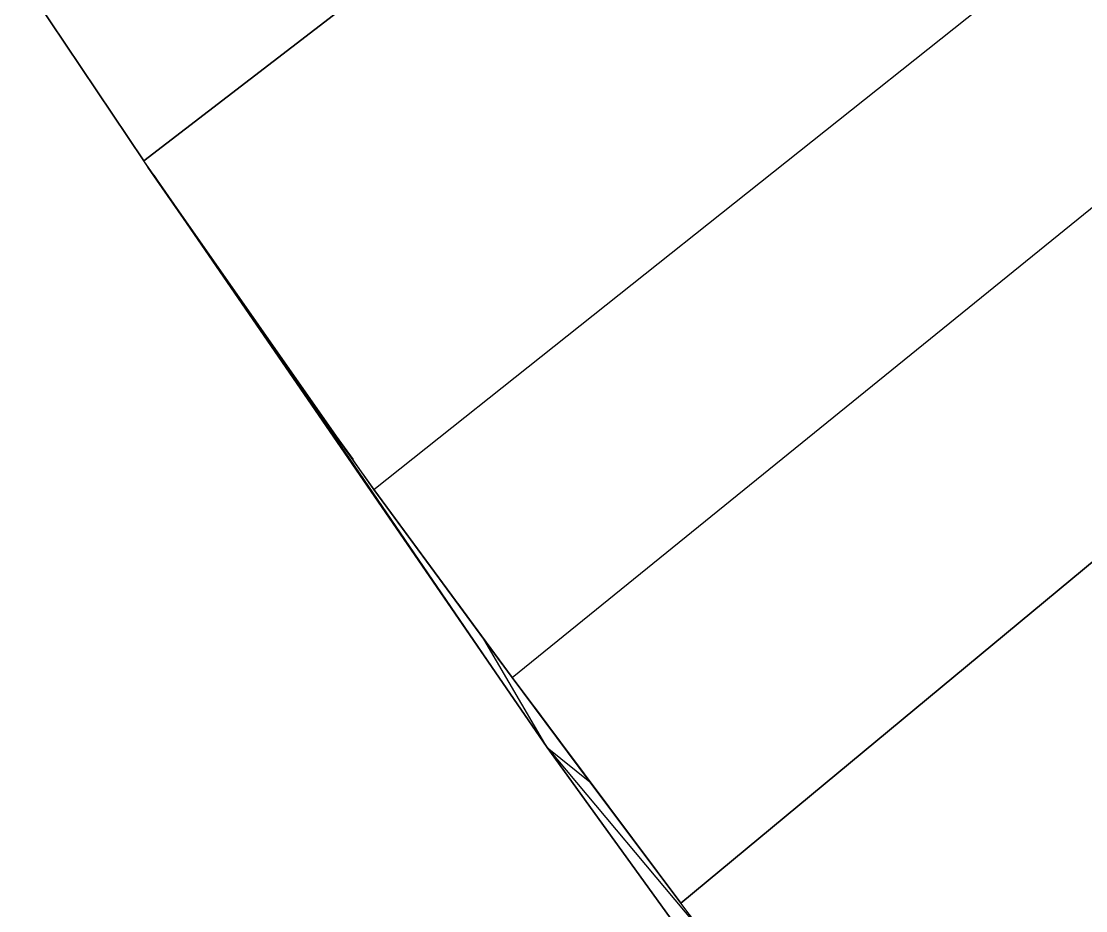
# Model space of a CAD drawing. Header units: inches. Extents: x 0 to 594, y -420 to 0.
# Drawn here: x 289.3452 to 289.4987, y -309.1356 to -309.0074 of the extents above; entities that cross this region are included whole.
import ezdxf

# ---------------------------------------------------------------- set-up
doc = ezdxf.new("R2010")
doc.units = ezdxf.units.IN
doc.header["$MEASUREMENT"] = 0

msp = doc.modelspace()

# ---------------------------------------------------------------- linework, layer by layer
at = {"color": 18, "true_color": 0x000000}
for p, q in [((289.36284, -309.02755), (292.23124, -306.82052)), ((292.23124, -306.82052), (289.36284, -309.02755)), ((289.39603, -309.07491), (292.23124, -306.82052)), ((289.39603, -309.07491), (292.23124, -306.82052)), ((289.41594, -309.10202), (292.23124, -306.82052)), ((289.41594, -309.10202), (292.23124, -306.82052)), ((289.44029, -309.13455), (292.23124, -306.82052)), ((292.23124, -306.82052), (289.44029, -309.13455)), ((289.36284, -309.02755), (289.34518, -309.00119)), ((289.34518, -309.00119), (289.36284, -309.02755)), ((289.36475, -309.0303), (289.36284, -309.02755)), ((289.36475, -309.0303), (289.36284, -309.02755)), ((289.36472, -309.03032), (289.36284, -309.02755)), ((289.38668, -309.0619), (289.36284, -309.02755)), ((289.36472, -309.03032), (289.36284, -309.02755)), ((289.39603, -309.07491), (289.36284, -309.02755)), ((289.38668, -309.0619), (289.36284, -309.02755)), ((289.39603, -309.07491), (289.36284, -309.02755)), ((289.36472, -309.03032), (289.36336, -309.02829)), ((289.36472, -309.03032), (289.36336, -309.02829)), ((289.36345, -309.02843), (289.36472, -309.03032)), ((289.36472, -309.03032), (289.36345, -309.02843)), ((289.36472, -309.03032), (289.36345, -309.02843)), ((289.36472, -309.03032), (289.36345, -309.02843)), ((289.36472, -309.03032), (289.36345, -309.02843)), ((289.36472, -309.03032), (289.36345, -309.02843)), ((289.36472, -309.03032), (289.36345, -309.02843)), ((289.36472, -309.03032), (289.36345, -309.02843)), ((289.36472, -309.03032), (289.36345, -309.02843)), ((289.36472, -309.03032), (289.36345, -309.02843)), ((289.36472, -309.03032), (289.36345, -309.02843)), ((289.36472, -309.03032), (289.36345, -309.02843)), ((289.36472, -309.03032), (289.36345, -309.02843)), ((289.36472, -309.03032), (289.36345, -309.02843)), ((289.36472, -309.03032), (289.36345, -309.02843)), ((289.36472, -309.03032), (289.36345, -309.02843)), ((289.36472, -309.03032), (289.36345, -309.02843)), ((289.36472, -309.03032), (289.36345, -309.02843)), ((289.36345, -309.02843), (289.36472, -309.03032)), ((289.36472, -309.03032), (289.36345, -309.02843)), ((289.36472, -309.03032), (289.36345, -309.02843)), ((289.36472, -309.03032), (289.36345, -309.02843)), ((289.36472, -309.03032), (289.36345, -309.02843)), ((289.36472, -309.03032), (289.36345, -309.02843)), ((289.36472, -309.03032), (289.36345, -309.02843)), ((289.36472, -309.03032), (289.36345, -309.02843)), ((289.36472, -309.03032), (289.36345, -309.02843)), ((289.36472, -309.03032), (289.36345, -309.02843)), ((289.36472, -309.03032), (289.36345, -309.02843)), ((289.36472, -309.03032), (289.36345, -309.02843)), ((289.36472, -309.03032), (289.36345, -309.02843)), ((289.36472, -309.03032), (289.36345, -309.02843)), ((289.36472, -309.03032), (289.36345, -309.02843)), ((289.36472, -309.03032), (289.36345, -309.02843)), ((289.36472, -309.03032), (289.36345, -309.02843)), ((289.36472, -309.03032), (289.36345, -309.02843)), ((289.36472, -309.03032), (289.36345, -309.02843)), ((289.36472, -309.03032), (289.36345, -309.02843)), ((289.36472, -309.03032), (289.36345, -309.02843)), ((289.36472, -309.03032), (289.36345, -309.02843)), ((289.36472, -309.03032), (289.36345, -309.02843)), ((289.36472, -309.03032), (289.36345, -309.02843)), ((289.36472, -309.03032), (289.36345, -309.02843)), ((289.36472, -309.03032), (289.36345, -309.02843)), ((289.36472, -309.03032), (289.36345, -309.02843)), ((289.36472, -309.03032), (289.36345, -309.02843)), ((289.36472, -309.03032), (289.36345, -309.02843)), ((289.36472, -309.03032), (289.36345, -309.02843)), ((289.36345, -309.02843), (289.36472, -309.03032)), ((289.36472, -309.03032), (289.36345, -309.02843)), ((289.36472, -309.03032), (289.36345, -309.02843)), ((289.36472, -309.03032), (289.36345, -309.02843)), ((289.36472, -309.03032), (289.36345, -309.02843)), ((289.36472, -309.03032), (289.36345, -309.02843)), ((289.36472, -309.03032), (289.36345, -309.02843)), ((289.36472, -309.03032), (289.36345, -309.02843)), ((289.36472, -309.03032), (289.36345, -309.02843)), ((289.36472, -309.03032), (289.36345, -309.02843)), ((289.36472, -309.03032), (289.36345, -309.02843)), ((289.36472, -309.03032), (289.36345, -309.02843)), ((289.36472, -309.03032), (289.36345, -309.02843)), ((289.36472, -309.03032), (289.36345, -309.02843)), ((289.36472, -309.03032), (289.36345, -309.02843)), ((289.36472, -309.03032), (289.36345, -309.02843)), ((289.36472, -309.03032), (289.36345, -309.02843)), ((289.36472, -309.03032), (289.36345, -309.02843)), ((289.36472, -309.03032), (289.36345, -309.02843)), ((289.36472, -309.03032), (289.36345, -309.02843)), ((289.36472, -309.03032), (289.36345, -309.02843)), ((289.36472, -309.03032), (289.36345, -309.02843)), ((289.36472, -309.03032), (289.36345, -309.02843)), ((289.36472, -309.03032), (289.36345, -309.02843)), ((289.36472, -309.03032), (289.36345, -309.02843)), ((289.36472, -309.03032), (289.36345, -309.02843)), ((289.36472, -309.03032), (289.36345, -309.02843)), ((289.36472, -309.03032), (289.36345, -309.02843)), ((289.36472, -309.03032), (289.36345, -309.02843)), ((289.36472, -309.03032), (289.36345, -309.02843)), ((289.36345, -309.02843), (289.36472, -309.03032)), ((289.36472, -309.03032), (289.36345, -309.02843)), ((289.36472, -309.03032), (289.36345, -309.02843)), ((289.36472, -309.03032), (289.36345, -309.02843)), ((289.36472, -309.03032), (289.36345, -309.02843)), ((289.36472, -309.03032), (289.36345, -309.02843)), ((289.36472, -309.03032), (289.36345, -309.02843)), ((289.36472, -309.03032), (289.36345, -309.02843)), ((289.36472, -309.03032), (289.36345, -309.02843)), ((289.36472, -309.03032), (289.36345, -309.02843)), ((289.36472, -309.03032), (289.36345, -309.02843)), ((289.36472, -309.03032), (289.36345, -309.02843)), ((289.36472, -309.03032), (289.36345, -309.02843)), ((289.36472, -309.03032), (289.36345, -309.02843)), ((289.36472, -309.03032), (289.36345, -309.02843)), ((289.36472, -309.03032), (289.36345, -309.02843)), ((289.36472, -309.03032), (289.36345, -309.02843)), ((289.36472, -309.03032), (289.36345, -309.02843)), ((289.36472, -309.03032), (289.36345, -309.02843)), ((289.36472, -309.03032), (289.36345, -309.02843)), ((289.36472, -309.03032), (289.36345, -309.02843)), ((289.36472, -309.03032), (289.36345, -309.02843)), ((289.36472, -309.03032), (289.36345, -309.02843)), ((289.36472, -309.03032), (289.36345, -309.02843)), ((289.36472, -309.03032), (289.36345, -309.02843)), ((289.36472, -309.03032), (289.36345, -309.02843)), ((289.36472, -309.03032), (289.36345, -309.02843)), ((289.36472, -309.03032), (289.36345, -309.02843)), ((289.36472, -309.03032), (289.36345, -309.02843)), ((289.36472, -309.03032), (289.36345, -309.02843)), ((289.36475, -309.0303), (289.36424, -309.02955)), ((289.36475, -309.0303), (289.36424, -309.02955)), ((289.36475, -309.0303), (289.36428, -309.02961)), ((289.36475, -309.0303), (289.36428, -309.02961)), ((289.36428, -309.02961), (289.36475, -309.0303)), ((289.36428, -309.02961), (289.36475, -309.0303)), ((289.36475, -309.0303), (289.36428, -309.02961)), ((289.36475, -309.0303), (289.36428, -309.02961)), ((289.36428, -309.02961), (289.36475, -309.0303)), ((289.36428, -309.02961), (289.36475, -309.0303)), ((289.36475, -309.0303), (289.36428, -309.02961)), ((289.36475, -309.0303), (289.36428, -309.02961)), ((289.36428, -309.02961), (289.36475, -309.0303)), ((289.36428, -309.02961), (289.36475, -309.0303)), ((289.36475, -309.0303), (289.36428, -309.02961)), ((289.36475, -309.0303), (289.36428, -309.02961)), ((289.36475, -309.0303), (289.36437, -309.02973)), ((289.36475, -309.0303), (289.36437, -309.02973)), ((289.36475, -309.0303), (289.36437, -309.02973)), ((289.36437, -309.02973), (289.36475, -309.0303)), ((289.36475, -309.0303), (289.36472, -309.03032)), ((289.36475, -309.0303), (289.36472, -309.03032)), ((289.36472, -309.03032), (289.36475, -309.0303)), ((289.36472, -309.03032), (289.36475, -309.0303)), ((289.36475, -309.0303), (289.36472, -309.03032)), ((289.36475, -309.0303), (289.36472, -309.03032)), ((289.36472, -309.03032), (289.36475, -309.0303)), ((289.36472, -309.03032), (289.36475, -309.0303)), ((289.36475, -309.0303), (289.36472, -309.03032)), ((289.36475, -309.0303), (289.36472, -309.03032)), ((289.36472, -309.03032), (289.36475, -309.0303)), ((289.36472, -309.03032), (289.36475, -309.0303)), ((289.36475, -309.0303), (289.36472, -309.03032)), ((289.36475, -309.0303), (289.36472, -309.03032)), ((289.36472, -309.03032), (289.38668, -309.0619)), ((289.38668, -309.0619), (289.36472, -309.03032)), ((289.38668, -309.0619), (289.36472, -309.03032)), ((289.36472, -309.03032), (289.38668, -309.0619)), ((289.36472, -309.03032), (289.38668, -309.0619)), ((289.38668, -309.0619), (289.36472, -309.03032)), ((289.36472, -309.03032), (289.38668, -309.0619)), ((289.36472, -309.03032), (289.38668, -309.0619)), ((289.38668, -309.0619), (289.36472, -309.03032)), ((289.36472, -309.03032), (289.38668, -309.0619)), ((289.36472, -309.03032), (289.38668, -309.0619)), ((289.36472, -309.03032), (289.38668, -309.0619)), ((289.38668, -309.0619), (289.36472, -309.03032)), ((289.38668, -309.0619), (289.36472, -309.03032)), ((289.38668, -309.0619), (289.36472, -309.03032)), ((289.36472, -309.03032), (289.38668, -309.0619)), ((289.38668, -309.0619), (289.36472, -309.03032)), ((289.38668, -309.0619), (289.36472, -309.03032)), ((289.36472, -309.03032), (289.36836, -309.03556)), ((289.36472, -309.03032), (289.36836, -309.03556)), ((289.36472, -309.03032), (289.36836, -309.03556)), ((289.36836, -309.03556), (289.36472, -309.03032)), ((289.36836, -309.03556), (289.36472, -309.03032)), ((289.36472, -309.03032), (289.36836, -309.03556)), ((289.36472, -309.03032), (289.36836, -309.03556)), ((289.36472, -309.03032), (289.36836, -309.03556)), ((289.36836, -309.03556), (289.36472, -309.03032)), ((289.36472, -309.03032), (289.36836, -309.03556)), ((289.36472, -309.03032), (289.36836, -309.03556)), ((289.36472, -309.03032), (289.36836, -309.03556)), ((289.36836, -309.03556), (289.36472, -309.03032)), ((289.36836, -309.03556), (289.36472, -309.03032)), ((289.36836, -309.03556), (289.36472, -309.03032)), ((289.36472, -309.03032), (289.36836, -309.03556)), ((289.36836, -309.03556), (289.36472, -309.03032)), ((289.36836, -309.03556), (289.36472, -309.03032)), ((289.36836, -309.03556), (289.36472, -309.03032)), ((289.36472, -309.03032), (289.36836, -309.03556)), ((289.36836, -309.03556), (289.36472, -309.03032)), ((289.36836, -309.03556), (289.36472, -309.03032)), ((289.36836, -309.03556), (289.36472, -309.03032)), ((289.36472, -309.03032), (289.36836, -309.03556)), ((289.36836, -309.03556), (289.36472, -309.03032)), ((289.36836, -309.03556), (289.36472, -309.03032)), ((289.36836, -309.03556), (289.36472, -309.03032)), ((289.36472, -309.03032), (289.36836, -309.03556)), ((289.36836, -309.03556), (289.36472, -309.03032)), ((289.36836, -309.03556), (289.36472, -309.03032)), ((289.36472, -309.03032), (289.36836, -309.03556)), ((289.36472, -309.03032), (289.36836, -309.03556)), ((289.36472, -309.03032), (289.36836, -309.03556)), ((289.36836, -309.03556), (289.36472, -309.03032)), ((289.36836, -309.03556), (289.36472, -309.03032)), ((289.36472, -309.03032), (289.36836, -309.03556)), ((289.36472, -309.03032), (289.36836, -309.03556)), ((289.36472, -309.03032), (289.36836, -309.03556)), ((289.36836, -309.03556), (289.36472, -309.03032)), ((289.36472, -309.03032), (289.36836, -309.03556)), ((289.36472, -309.03032), (289.36836, -309.03556)), ((289.36472, -309.03032), (289.36836, -309.03556)), ((289.36836, -309.03556), (289.36472, -309.03032)), ((289.36836, -309.03556), (289.36472, -309.03032)), ((289.36836, -309.03556), (289.36472, -309.03032)), ((289.36472, -309.03032), (289.36836, -309.03556)), ((289.36836, -309.03556), (289.36472, -309.03032)), ((289.36836, -309.03556), (289.36472, -309.03032)), ((289.36836, -309.03556), (289.36472, -309.03032)), ((289.36472, -309.03032), (289.36836, -309.03556)), ((289.36836, -309.03556), (289.36472, -309.03032)), ((289.36836, -309.03556), (289.36472, -309.03032)), ((289.36836, -309.03556), (289.36472, -309.03032)), ((289.36472, -309.03032), (289.36836, -309.03556)), ((289.36836, -309.03556), (289.36472, -309.03032)), ((289.36836, -309.03556), (289.36472, -309.03032)), ((289.36836, -309.03556), (289.36472, -309.03032)), ((289.36472, -309.03032), (289.36836, -309.03556)), ((289.36836, -309.03556), (289.36472, -309.03032)), ((289.36836, -309.03556), (289.36472, -309.03032)), ((289.36472, -309.03032), (289.36836, -309.03556)), ((289.36472, -309.03032), (289.36836, -309.03556)), ((289.36472, -309.03032), (289.36836, -309.03556)), ((289.36836, -309.03556), (289.36472, -309.03032)), ((289.36836, -309.03556), (289.36472, -309.03032)), ((289.36472, -309.03032), (289.36836, -309.03556)), ((289.36472, -309.03032), (289.36836, -309.03556)), ((289.36472, -309.03032), (289.36836, -309.03556)), ((289.36836, -309.03556), (289.36472, -309.03032)), ((289.36472, -309.03032), (289.36836, -309.03556)), ((289.36472, -309.03032), (289.36836, -309.03556)), ((289.36472, -309.03032), (289.36836, -309.03556)), ((289.36836, -309.03556), (289.36472, -309.03032)), ((289.36836, -309.03556), (289.36472, -309.03032)), ((289.36836, -309.03556), (289.36472, -309.03032)), ((289.36472, -309.03032), (289.36836, -309.03556)), ((289.36836, -309.03556), (289.36472, -309.03032)), ((289.36836, -309.03556), (289.36472, -309.03032)), ((289.36836, -309.03556), (289.36472, -309.03032)), ((289.36472, -309.03032), (289.36836, -309.03556)), ((289.36836, -309.03556), (289.36472, -309.03032)), ((289.36836, -309.03556), (289.36472, -309.03032)), ((289.36836, -309.03556), (289.36472, -309.03032)), ((289.36472, -309.03032), (289.36836, -309.03556)), ((289.36836, -309.03556), (289.36472, -309.03032)), ((289.36836, -309.03556), (289.36472, -309.03032)), ((289.36836, -309.03556), (289.36472, -309.03032)), ((289.36472, -309.03032), (289.36836, -309.03556)), ((289.36836, -309.03556), (289.36472, -309.03032)), ((289.36836, -309.03556), (289.36472, -309.03032)), ((289.36475, -309.0303), (289.36473, -309.03024)), ((289.36475, -309.0303), (289.36473, -309.03024)), ((289.36475, -309.0303), (289.36476, -309.03029)), ((289.36475, -309.0303), (289.36476, -309.03029)), ((289.42101, -309.11209), (289.36475, -309.0303)), ((289.36475, -309.0303), (289.38668, -309.0619)), ((289.36475, -309.0303), (289.42101, -309.11209)), ((289.36475, -309.0303), (289.38668, -309.0619)), ((289.42101, -309.11209), (289.36475, -309.0303)), ((289.36475, -309.0303), (289.42101, -309.11209)), ((289.38668, -309.0619), (289.39603, -309.07491)), ((289.38668, -309.0619), (289.39301, -309.0706)), ((289.38668, -309.0619), (289.39603, -309.07491)), ((289.42101, -309.11209), (289.38668, -309.0619)), ((289.39301, -309.0706), (289.38668, -309.0619)), ((289.42101, -309.11209), (289.38668, -309.0619)), ((289.39301, -309.0706), (289.38668, -309.0619)), ((289.39301, -309.0706), (289.38668, -309.0619)), ((289.39301, -309.0706), (289.38668, -309.0619)), ((289.39301, -309.0706), (289.38668, -309.0619)), ((289.39301, -309.0706), (289.38668, -309.0619)), ((289.39301, -309.0706), (289.38668, -309.0619)), ((289.39301, -309.0706), (289.38668, -309.0619)), ((289.39301, -309.0706), (289.38668, -309.0619)), ((289.39301, -309.0706), (289.38668, -309.0619)), ((289.39301, -309.0706), (289.38668, -309.0619)), ((289.39301, -309.0706), (289.38668, -309.0619)), ((289.39301, -309.0706), (289.38668, -309.0619)), ((289.39301, -309.0706), (289.38668, -309.0619)), ((289.39301, -309.0706), (289.38668, -309.0619)), ((289.39301, -309.0706), (289.38668, -309.0619)), ((289.39301, -309.0706), (289.38668, -309.0619)), ((289.41186, -309.09651), (289.39603, -309.07491)), ((289.41594, -309.10202), (289.39603, -309.07491)), ((289.41186, -309.09651), (289.39603, -309.07491)), ((289.39603, -309.07491), (289.41594, -309.10202)), ((289.40811, -309.09136), (289.41186, -309.09651)), ((289.41186, -309.09651), (289.40811, -309.09136)), ((289.41186, -309.09651), (289.40811, -309.09136)), ((289.41186, -309.09651), (289.40811, -309.09136)), ((289.41186, -309.09651), (289.40811, -309.09136)), ((289.41186, -309.09651), (289.40811, -309.09136)), ((289.41186, -309.09651), (289.40811, -309.09136)), ((289.41186, -309.09651), (289.40811, -309.09136)), ((289.41186, -309.09651), (289.40811, -309.09136)), ((289.41186, -309.09651), (289.40811, -309.09136)), ((289.41186, -309.09651), (289.40811, -309.09136)), ((289.41186, -309.09651), (289.40811, -309.09136)), ((289.41186, -309.09651), (289.40811, -309.09136)), ((289.41186, -309.09651), (289.40811, -309.09136)), ((289.41186, -309.09651), (289.40811, -309.09136)), ((289.41186, -309.09651), (289.40811, -309.09136)), ((289.41186, -309.09651), (289.40811, -309.09136)), ((289.41186, -309.09651), (289.40811, -309.09136)), ((289.41186, -309.09651), (289.41594, -309.10202)), ((289.41186, -309.09651), (289.41456, -309.10014)), ((289.41186, -309.09651), (289.41594, -309.10202)), ((289.42101, -309.11209), (289.41186, -309.09651)), ((289.41456, -309.10014), (289.41186, -309.09651)), ((289.42101, -309.11209), (289.41186, -309.09651)), ((289.41456, -309.10014), (289.41186, -309.09651)), ((289.41456, -309.10014), (289.41186, -309.09651)), ((289.41456, -309.10014), (289.41186, -309.09651)), ((289.41456, -309.10014), (289.41186, -309.09651)), ((289.41456, -309.10014), (289.41186, -309.09651)), ((289.41456, -309.10014), (289.41186, -309.09651)), ((289.41456, -309.10014), (289.41186, -309.09651)), ((289.41456, -309.10014), (289.41186, -309.09651)), ((289.41456, -309.10014), (289.41186, -309.09651)), ((289.41456, -309.10014), (289.41186, -309.09651)), ((289.41456, -309.10014), (289.41186, -309.09651)), ((289.41456, -309.10014), (289.41186, -309.09651)), ((289.41456, -309.10014), (289.41186, -309.09651)), ((289.41456, -309.10014), (289.41186, -309.09651)), ((289.41456, -309.10014), (289.41186, -309.09651)), ((289.41456, -309.10014), (289.41186, -309.09651)), ((289.42716, -309.11706), (289.41594, -309.10202)), ((289.44029, -309.13455), (289.41594, -309.10202)), ((289.42716, -309.11706), (289.41594, -309.10202)), ((289.41594, -309.10202), (289.44029, -309.13455)), ((289.41916, -309.10631), (289.42716, -309.11706)), ((289.42716, -309.11706), (289.41916, -309.10631)), ((289.42716, -309.11706), (289.41916, -309.10631)), ((289.42716, -309.11706), (289.41916, -309.10631)), ((289.42716, -309.11706), (289.41916, -309.10631)), ((289.42716, -309.11706), (289.41916, -309.10631)), ((289.42716, -309.11706), (289.41916, -309.10631)), ((289.42716, -309.11706), (289.41916, -309.10631)), ((289.42716, -309.11706), (289.41916, -309.10631)), ((289.42716, -309.11706), (289.41916, -309.10631)), ((289.42716, -309.11706), (289.41916, -309.10631)), ((289.42716, -309.11706), (289.41916, -309.10631)), ((289.42716, -309.11706), (289.41916, -309.10631)), ((289.42716, -309.11706), (289.41916, -309.10631)), ((289.42716, -309.11706), (289.41916, -309.10631)), ((289.42716, -309.11706), (289.41916, -309.10631)), ((289.42716, -309.11706), (289.41916, -309.10631)), ((289.42716, -309.11706), (289.41916, -309.10631)), ((289.42254, -309.11086), (289.42255, -309.11085)), ((289.42255, -309.11085), (289.42254, -309.11086)), ((289.42101, -309.11209), (289.48162, -309.19598)), ((289.42101, -309.11209), (289.42716, -309.11706)), ((289.42101, -309.11209), (289.4446, -309.14025)), ((289.42101, -309.11209), (289.42716, -309.11706)), ((289.42101, -309.11209), (289.48162, -309.19598)), ((289.42101, -309.11209), (289.4446, -309.14025)), ((289.42101, -309.11209), (289.48162, -309.19598)), ((289.48162, -309.19598), (289.42101, -309.11209)), ((289.42716, -309.11706), (289.44029, -309.13455)), ((289.42716, -309.11706), (289.43711, -309.1303)), ((289.42716, -309.11706), (289.44029, -309.13455)), ((289.43711, -309.1303), (289.42716, -309.11706)), ((289.43711, -309.1303), (289.42716, -309.11706)), ((289.42716, -309.11706), (289.43711, -309.1303)), ((289.42716, -309.11706), (289.43711, -309.1303)), ((289.43711, -309.1303), (289.42716, -309.11706)), ((289.42716, -309.11706), (289.43711, -309.1303)), ((289.42716, -309.11706), (289.43711, -309.1303)), ((289.43711, -309.1303), (289.42716, -309.11706)), ((289.42716, -309.11706), (289.43711, -309.1303)), ((289.42716, -309.11706), (289.43711, -309.1303)), ((289.42716, -309.11706), (289.43711, -309.1303)), ((289.43711, -309.1303), (289.42716, -309.11706)), ((289.43711, -309.1303), (289.42716, -309.11706)), ((289.43711, -309.1303), (289.42716, -309.11706)), ((289.42716, -309.11706), (289.43711, -309.1303)), ((289.43711, -309.1303), (289.42716, -309.11706)), ((289.43711, -309.1303), (289.42716, -309.11706)), ((289.4446, -309.14025), (289.44029, -309.13455)), ((289.46912, -309.17253), (289.44029, -309.13455)), ((289.4446, -309.14025), (289.44029, -309.13455)), ((289.46912, -309.17253), (289.44029, -309.13455))]:
    msp.add_line(p, q, dxfattribs=at)

doc.saveas('drawing.dxf')
